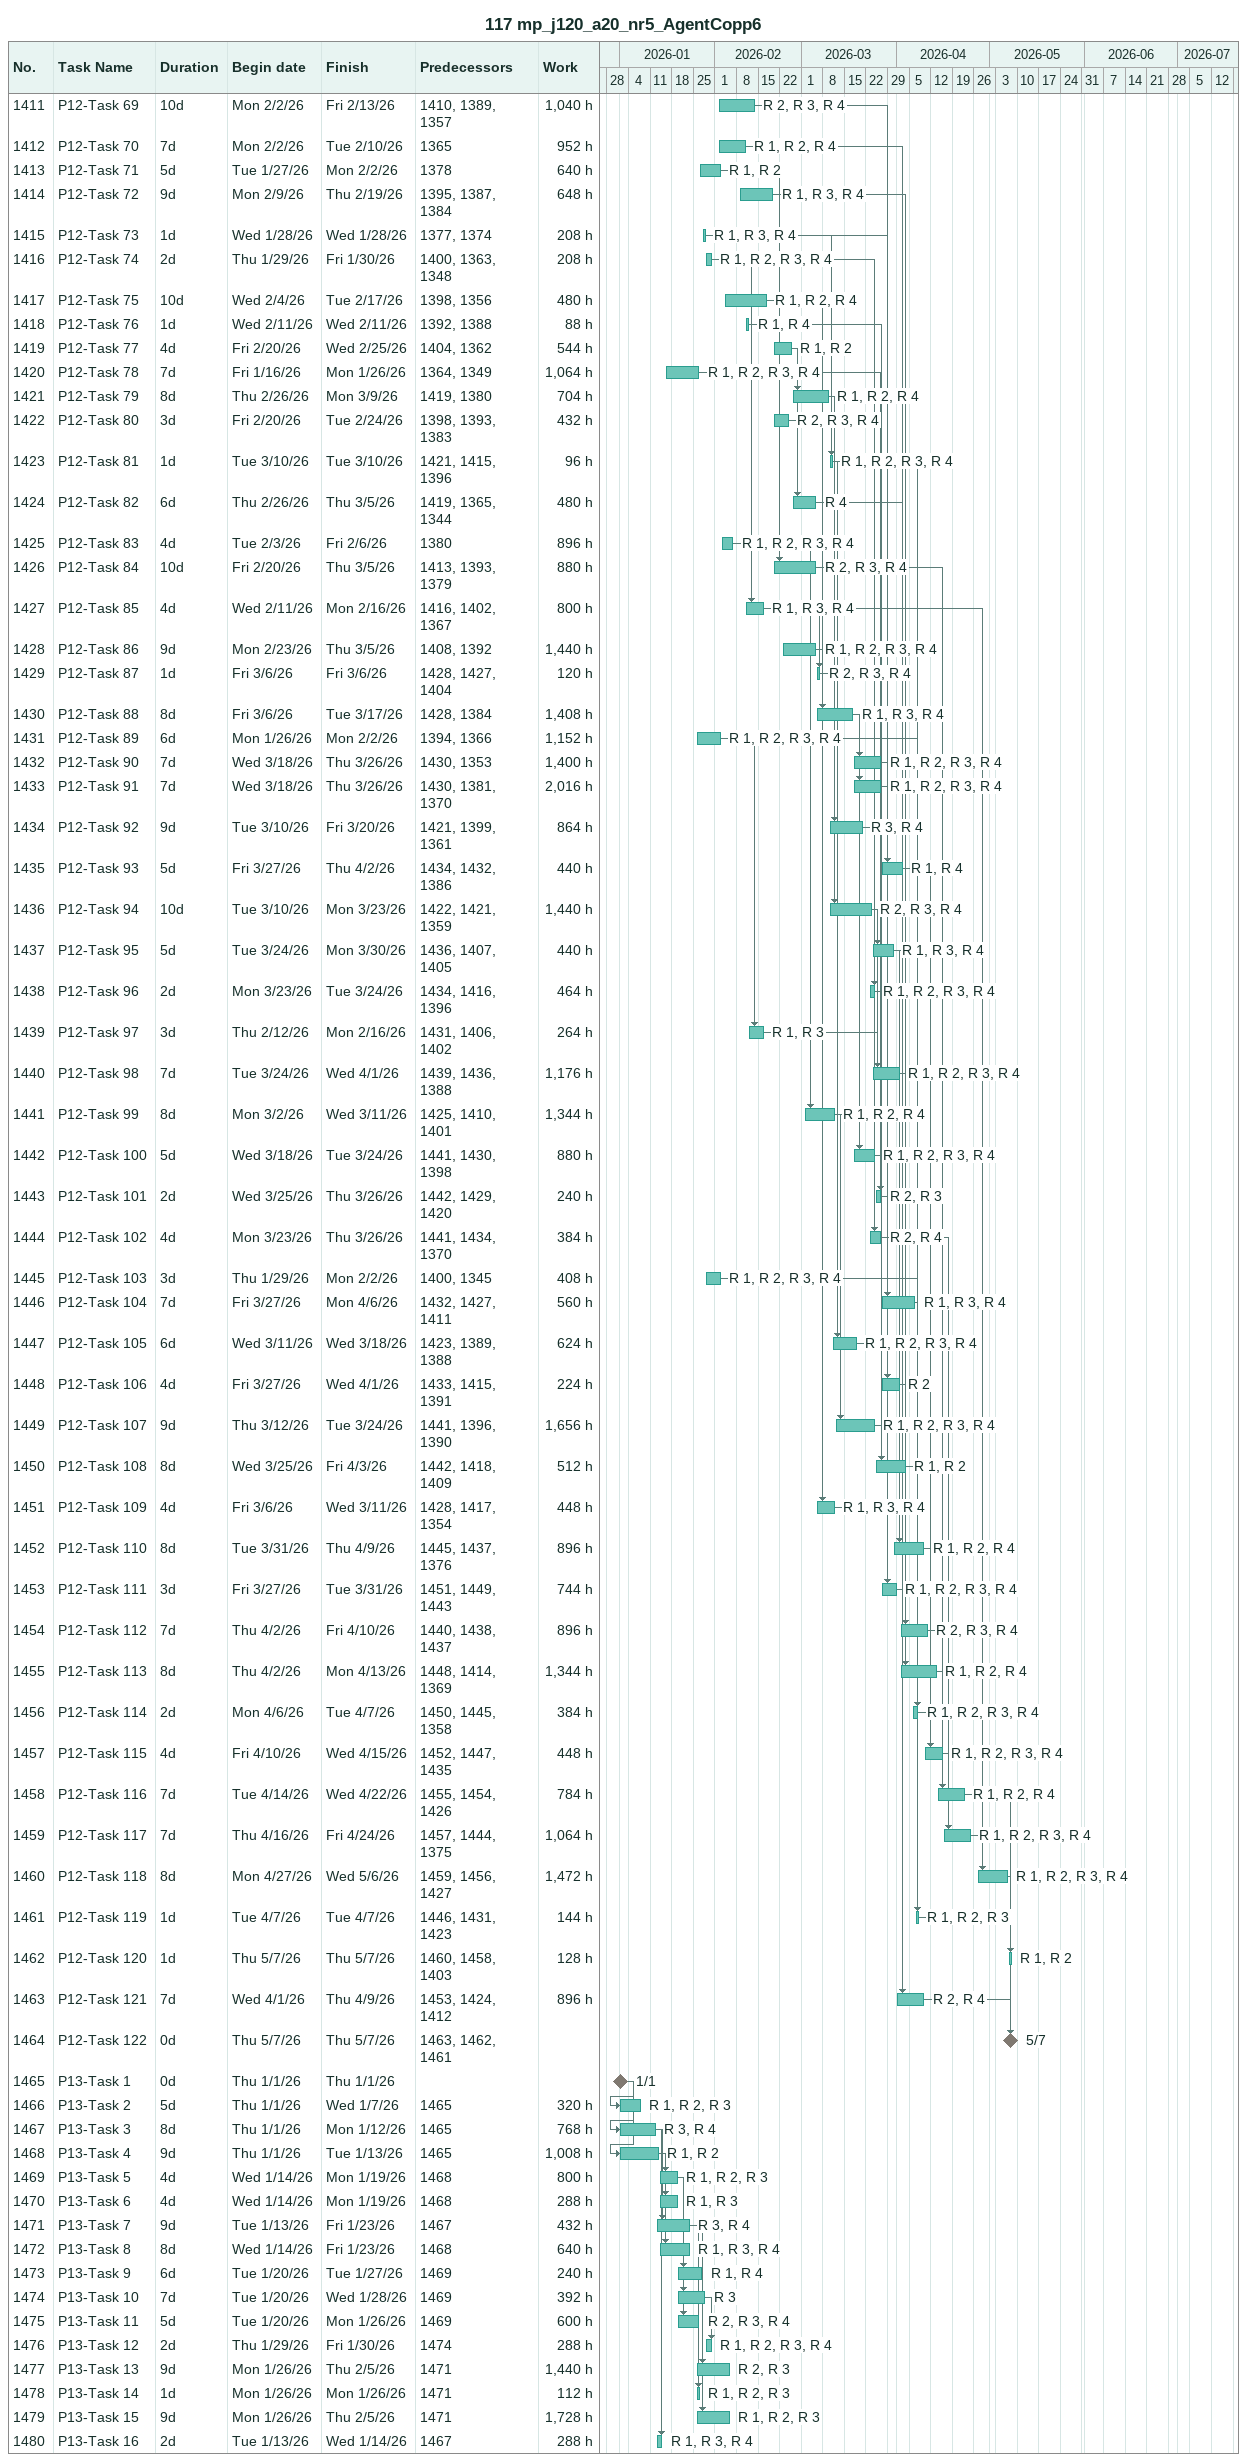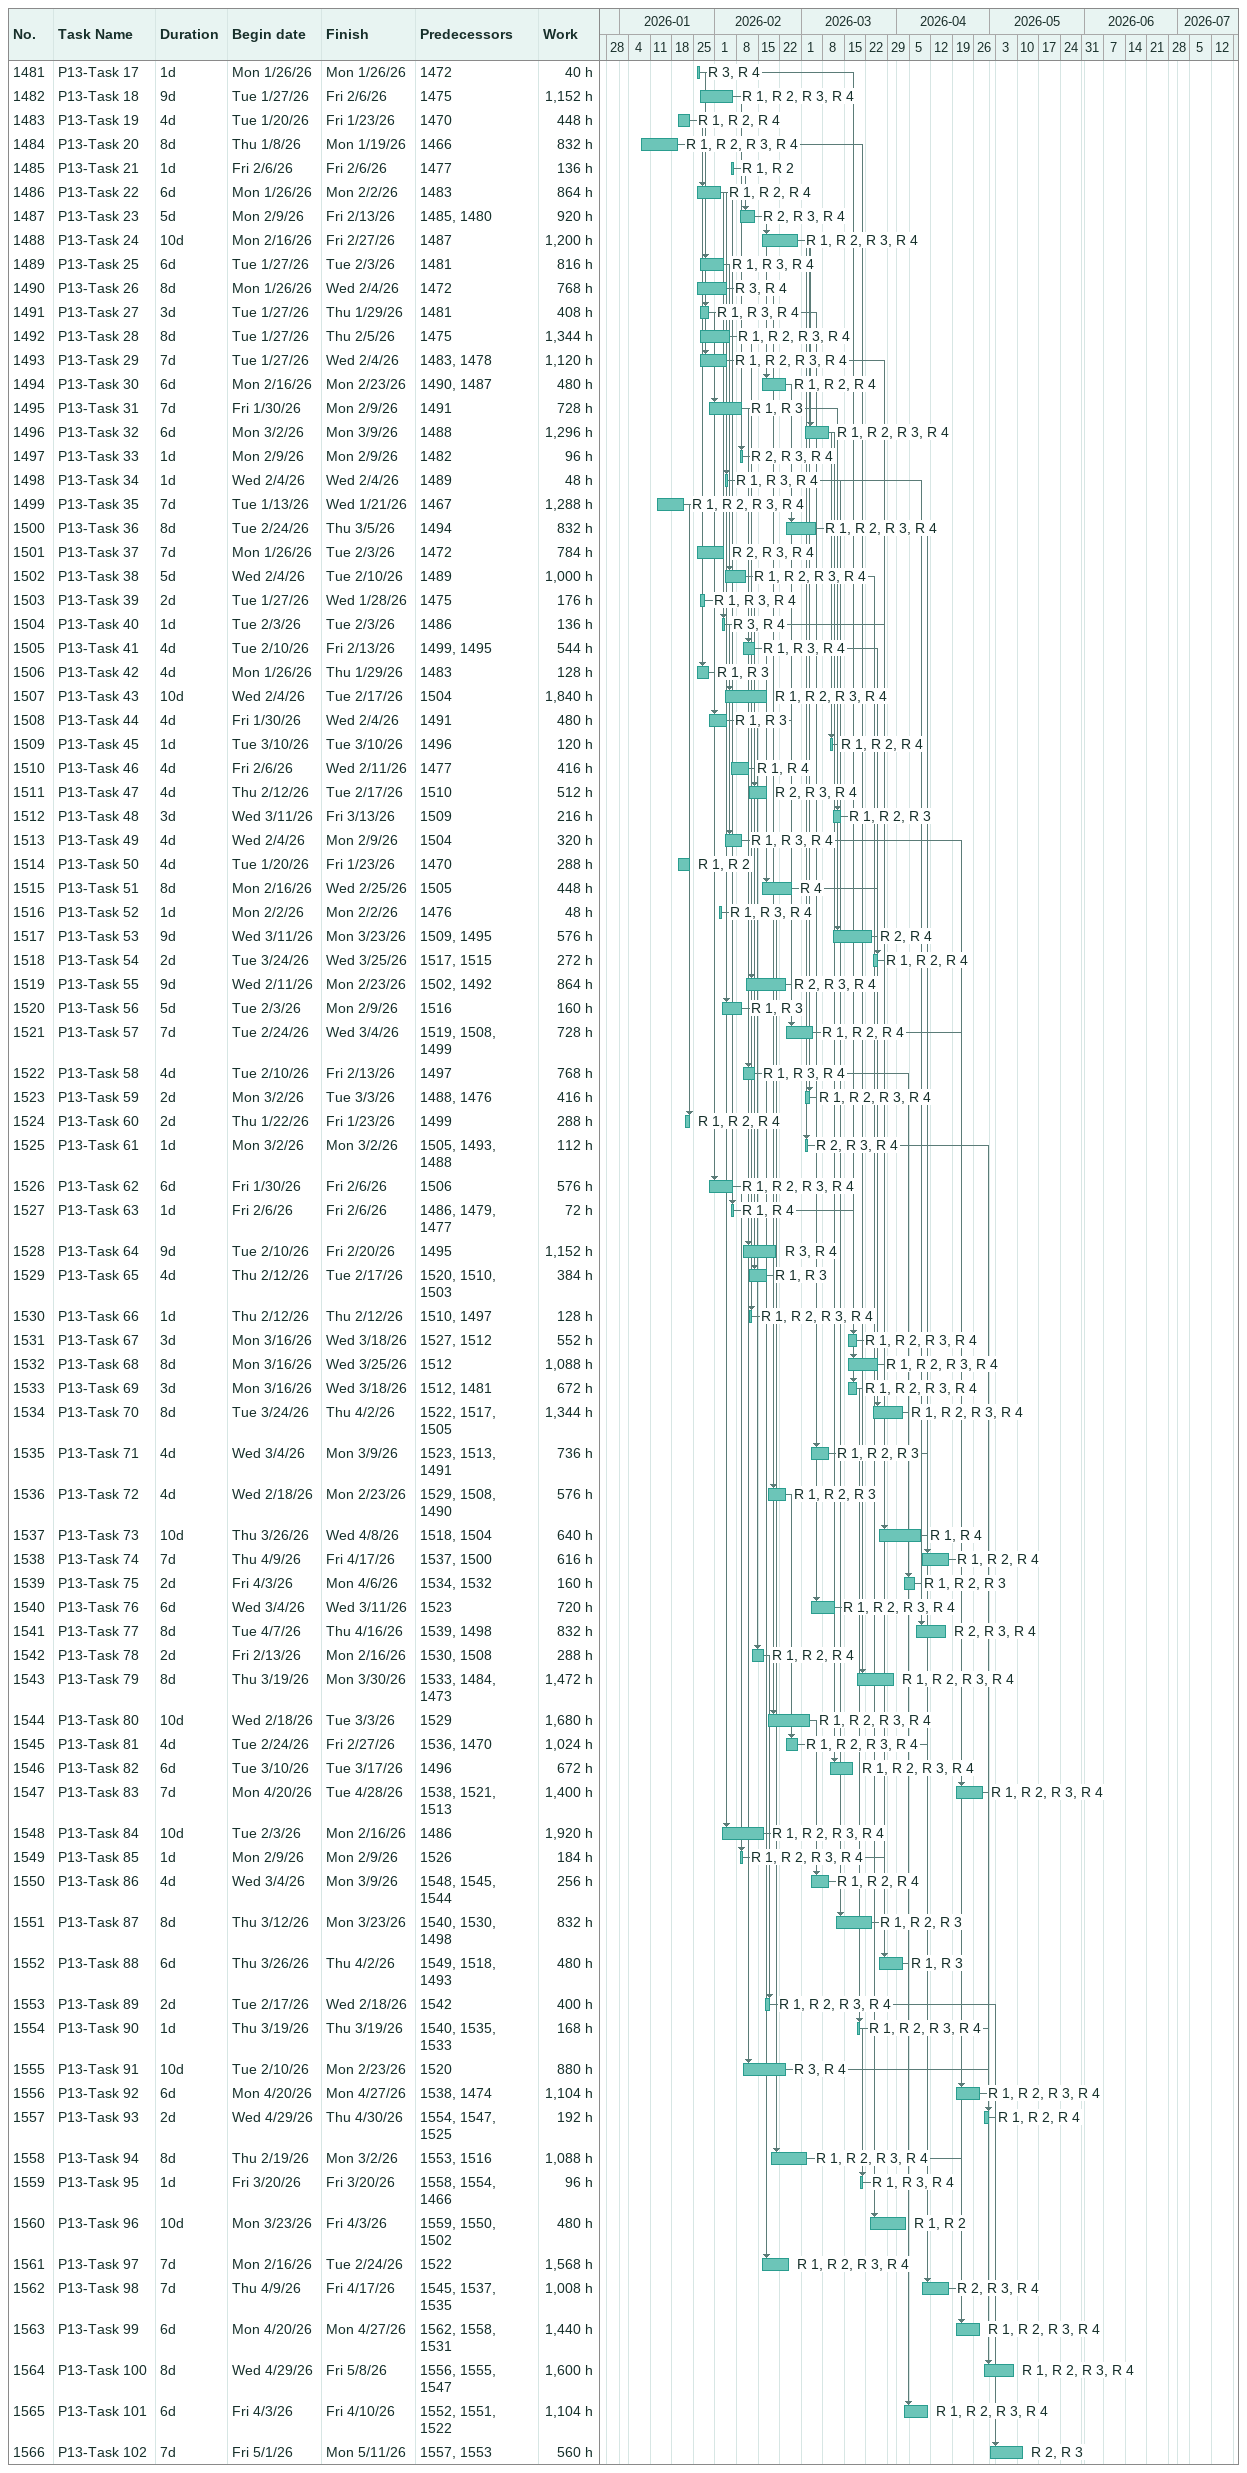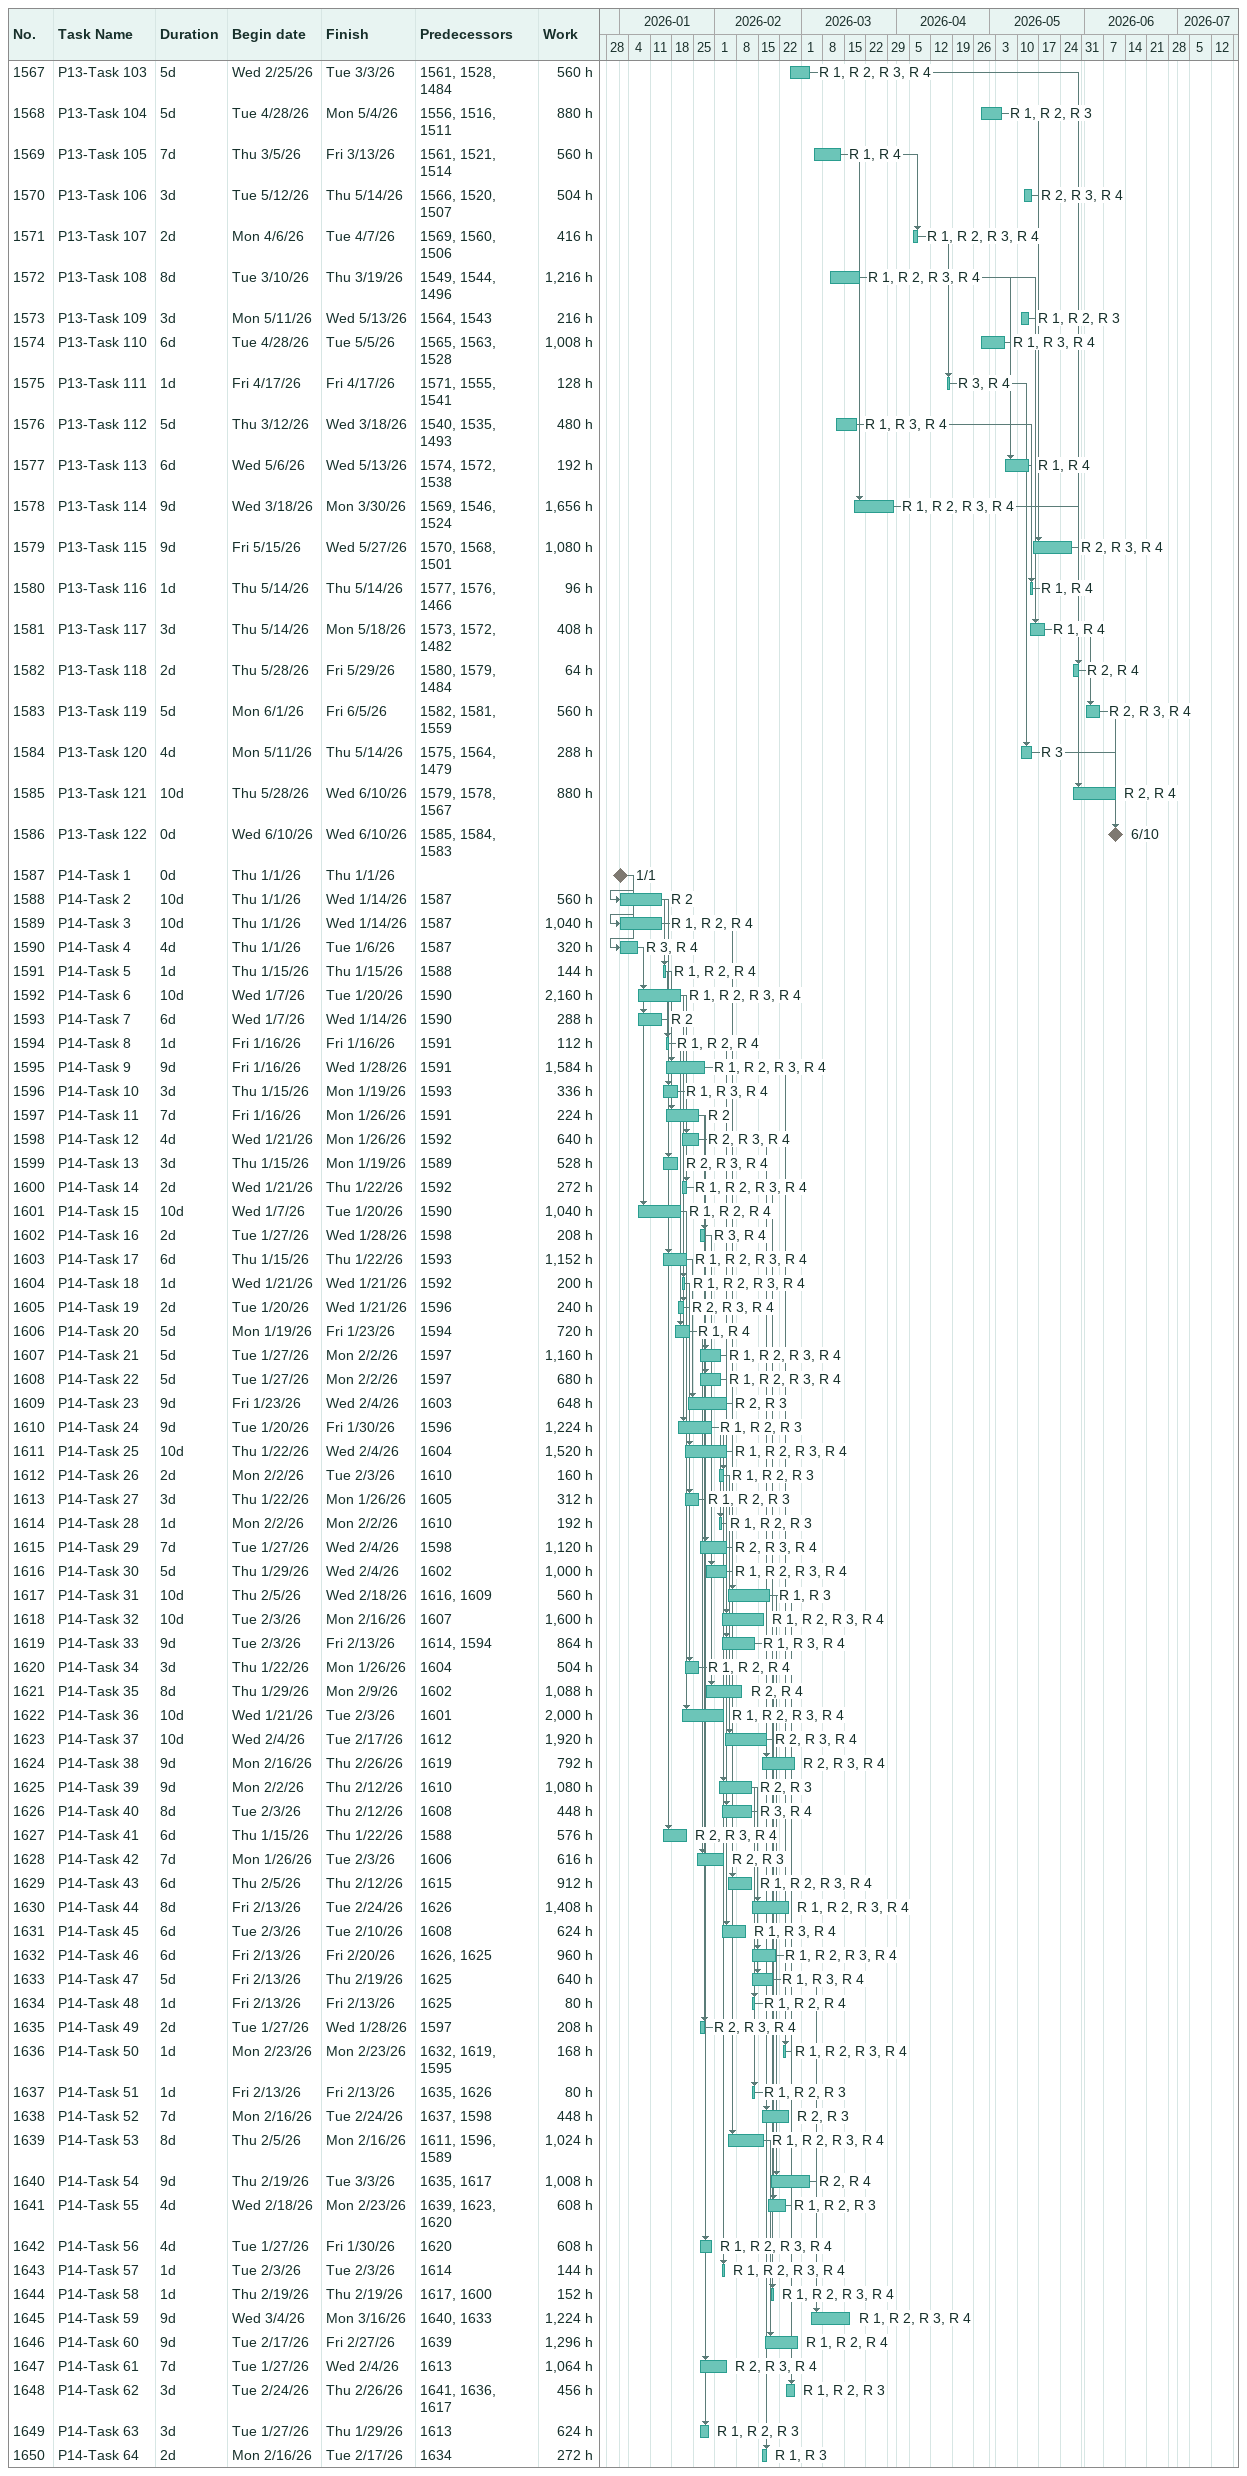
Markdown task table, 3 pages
117 mp_j120_a20_nr5_AgentCopp6

| ID | Task | Duration | Start | Finish | Predecessors | Resources | Work (h) |
|---|---|---|---|---|---|---|---|
| 1411 | P12-Task 69 | 10d | 2026-02-02 | 2026-02-13 | 1410, 1389, 1357 | R 2, R 3, R 4 | 1040 |
| 1412 | P12-Task 70 | 7d | 2026-02-02 | 2026-02-10 | 1365 | R 1, R 2, R 4 | 952 |
| 1413 | P12-Task 71 | 5d | 2026-01-27 | 2026-02-02 | 1378 | R 1, R 2 | 640 |
| 1414 | P12-Task 72 | 9d | 2026-02-09 | 2026-02-19 | 1395, 1387, 1384 | R 1, R 3, R 4 | 648 |
| 1415 | P12-Task 73 | 1d | 2026-01-28 | 2026-01-28 | 1377, 1374 | R 1, R 3, R 4 | 208 |
| 1416 | P12-Task 74 | 2d | 2026-01-29 | 2026-01-30 | 1400, 1363, 1348 | R 1, R 2, R 3, R 4 | 208 |
| 1417 | P12-Task 75 | 10d | 2026-02-04 | 2026-02-17 | 1398, 1356 | R 1, R 2, R 4 | 480 |
| 1418 | P12-Task 76 | 1d | 2026-02-11 | 2026-02-11 | 1392, 1388 | R 1, R 4 | 88 |
| 1419 | P12-Task 77 | 4d | 2026-02-20 | 2026-02-25 | 1404, 1362 | R 1, R 2 | 544 |
| 1420 | P12-Task 78 | 7d | 2026-01-16 | 2026-01-26 | 1364, 1349 | R 1, R 2, R 3, R 4 | 1064 |
| 1421 | P12-Task 79 | 8d | 2026-02-26 | 2026-03-09 | 1419, 1380 | R 1, R 2, R 4 | 704 |
| 1422 | P12-Task 80 | 3d | 2026-02-20 | 2026-02-24 | 1398, 1393, 1383 | R 2, R 3, R 4 | 432 |
| 1423 | P12-Task 81 | 1d | 2026-03-10 | 2026-03-10 | 1421, 1415, 1396 | R 1, R 2, R 3, R 4 | 96 |
| 1424 | P12-Task 82 | 6d | 2026-02-26 | 2026-03-05 | 1419, 1365, 1344 | R 4 | 480 |
| 1425 | P12-Task 83 | 4d | 2026-02-03 | 2026-02-06 | 1380 | R 1, R 2, R 3, R 4 | 896 |
| 1426 | P12-Task 84 | 10d | 2026-02-20 | 2026-03-05 | 1413, 1393, 1379 | R 2, R 3, R 4 | 880 |
| 1427 | P12-Task 85 | 4d | 2026-02-11 | 2026-02-16 | 1416, 1402, 1367 | R 1, R 3, R 4 | 800 |
| 1428 | P12-Task 86 | 9d | 2026-02-23 | 2026-03-05 | 1408, 1392 | R 1, R 2, R 3, R 4 | 1440 |
| 1429 | P12-Task 87 | 1d | 2026-03-06 | 2026-03-06 | 1428, 1427, 1404 | R 2, R 3, R 4 | 120 |
| 1430 | P12-Task 88 | 8d | 2026-03-06 | 2026-03-17 | 1428, 1384 | R 1, R 3, R 4 | 1408 |
| 1431 | P12-Task 89 | 6d | 2026-01-26 | 2026-02-02 | 1394, 1366 | R 1, R 2, R 3, R 4 | 1152 |
| 1432 | P12-Task 90 | 7d | 2026-03-18 | 2026-03-26 | 1430, 1353 | R 1, R 2, R 3, R 4 | 1400 |
| 1433 | P12-Task 91 | 7d | 2026-03-18 | 2026-03-26 | 1430, 1381, 1370 | R 1, R 2, R 3, R 4 | 2016 |
| 1434 | P12-Task 92 | 9d | 2026-03-10 | 2026-03-20 | 1421, 1399, 1361 | R 3, R 4 | 864 |
| 1435 | P12-Task 93 | 5d | 2026-03-27 | 2026-04-02 | 1434, 1432, 1386 | R 1, R 4 | 440 |
| 1436 | P12-Task 94 | 10d | 2026-03-10 | 2026-03-23 | 1422, 1421, 1359 | R 2, R 3, R 4 | 1440 |
| 1437 | P12-Task 95 | 5d | 2026-03-24 | 2026-03-30 | 1436, 1407, 1405 | R 1, R 3, R 4 | 440 |
| 1438 | P12-Task 96 | 2d | 2026-03-23 | 2026-03-24 | 1434, 1416, 1396 | R 1, R 2, R 3, R 4 | 464 |
| 1439 | P12-Task 97 | 3d | 2026-02-12 | 2026-02-16 | 1431, 1406, 1402 | R 1, R 3 | 264 |
| 1440 | P12-Task 98 | 7d | 2026-03-24 | 2026-04-01 | 1439, 1436, 1388 | R 1, R 2, R 3, R 4 | 1176 |
| 1441 | P12-Task 99 | 8d | 2026-03-02 | 2026-03-11 | 1425, 1410, 1401 | R 1, R 2, R 4 | 1344 |
| 1442 | P12-Task 100 | 5d | 2026-03-18 | 2026-03-24 | 1441, 1430, 1398 | R 1, R 2, R 3, R 4 | 880 |
| 1443 | P12-Task 101 | 2d | 2026-03-25 | 2026-03-26 | 1442, 1429, 1420 | R 2, R 3 | 240 |
| 1444 | P12-Task 102 | 4d | 2026-03-23 | 2026-03-26 | 1441, 1434, 1370 | R 2, R 4 | 384 |
| 1445 | P12-Task 103 | 3d | 2026-01-29 | 2026-02-02 | 1400, 1345 | R 1, R 2, R 3, R 4 | 408 |
| 1446 | P12-Task 104 | 7d | 2026-03-27 | 2026-04-06 | 1432, 1427, 1411 | R 1, R 3, R 4 | 560 |
| 1447 | P12-Task 105 | 6d | 2026-03-11 | 2026-03-18 | 1423, 1389, 1388 | R 1, R 2, R 3, R 4 | 624 |
| 1448 | P12-Task 106 | 4d | 2026-03-27 | 2026-04-01 | 1433, 1415, 1391 | R 2 | 224 |
| 1449 | P12-Task 107 | 9d | 2026-03-12 | 2026-03-24 | 1441, 1396, 1390 | R 1, R 2, R 3, R 4 | 1656 |
| 1450 | P12-Task 108 | 8d | 2026-03-25 | 2026-04-03 | 1442, 1418, 1409 | R 1, R 2 | 512 |
| 1451 | P12-Task 109 | 4d | 2026-03-06 | 2026-03-11 | 1428, 1417, 1354 | R 1, R 3, R 4 | 448 |
| 1452 | P12-Task 110 | 8d | 2026-03-31 | 2026-04-09 | 1445, 1437, 1376 | R 1, R 2, R 4 | 896 |
| 1453 | P12-Task 111 | 3d | 2026-03-27 | 2026-03-31 | 1451, 1449, 1443 | R 1, R 2, R 3, R 4 | 744 |
| 1454 | P12-Task 112 | 7d | 2026-04-02 | 2026-04-10 | 1440, 1438, 1437 | R 2, R 3, R 4 | 896 |
| 1455 | P12-Task 113 | 8d | 2026-04-02 | 2026-04-13 | 1448, 1414, 1369 | R 1, R 2, R 4 | 1344 |
| 1456 | P12-Task 114 | 2d | 2026-04-06 | 2026-04-07 | 1450, 1445, 1358 | R 1, R 2, R 3, R 4 | 384 |
| 1457 | P12-Task 115 | 4d | 2026-04-10 | 2026-04-15 | 1452, 1447, 1435 | R 1, R 2, R 3, R 4 | 448 |
| 1458 | P12-Task 116 | 7d | 2026-04-14 | 2026-04-22 | 1455, 1454, 1426 | R 1, R 2, R 4 | 784 |
| 1459 | P12-Task 117 | 7d | 2026-04-16 | 2026-04-24 | 1457, 1444, 1375 | R 1, R 2, R 3, R 4 | 1064 |
| 1460 | P12-Task 118 | 8d | 2026-04-27 | 2026-05-06 | 1459, 1456, 1427 | R 1, R 2, R 3, R 4 | 1472 |
| 1461 | P12-Task 119 | 1d | 2026-04-07 | 2026-04-07 | 1446, 1431, 1423 | R 1, R 2, R 3 | 144 |
| 1462 | P12-Task 120 | 1d | 2026-05-07 | 2026-05-07 | 1460, 1458, 1403 | R 1, R 2 | 128 |
| 1463 | P12-Task 121 | 7d | 2026-04-01 | 2026-04-09 | 1453, 1424, 1412 | R 2, R 4 | 896 |
| 1464 | P12-Task 122 | 0d | 2026-05-07 | 2026-05-07 | 1463, 1462, 1461 |  |  |
| 1465 | P13-Task 1 | 0d | 2026-01-01 | 2026-01-01 |  |  |  |
| 1466 | P13-Task 2 | 5d | 2026-01-01 | 2026-01-07 | 1465 | R 1, R 2, R 3 | 320 |
| 1467 | P13-Task 3 | 8d | 2026-01-01 | 2026-01-12 | 1465 | R 3, R 4 | 768 |
| 1468 | P13-Task 4 | 9d | 2026-01-01 | 2026-01-13 | 1465 | R 1, R 2 | 1008 |
| 1469 | P13-Task 5 | 4d | 2026-01-14 | 2026-01-19 | 1468 | R 1, R 2, R 3 | 800 |
| 1470 | P13-Task 6 | 4d | 2026-01-14 | 2026-01-19 | 1468 | R 1, R 3 | 288 |
| 1471 | P13-Task 7 | 9d | 2026-01-13 | 2026-01-23 | 1467 | R 3, R 4 | 432 |
| 1472 | P13-Task 8 | 8d | 2026-01-14 | 2026-01-23 | 1468 | R 1, R 3, R 4 | 640 |
| 1473 | P13-Task 9 | 6d | 2026-01-20 | 2026-01-27 | 1469 | R 1, R 4 | 240 |
| 1474 | P13-Task 10 | 7d | 2026-01-20 | 2026-01-28 | 1469 | R 3 | 392 |
| 1475 | P13-Task 11 | 5d | 2026-01-20 | 2026-01-26 | 1469 | R 2, R 3, R 4 | 600 |
| 1476 | P13-Task 12 | 2d | 2026-01-29 | 2026-01-30 | 1474 | R 1, R 2, R 3, R 4 | 288 |
| 1477 | P13-Task 13 | 9d | 2026-01-26 | 2026-02-05 | 1471 | R 2, R 3 | 1440 |
| 1478 | P13-Task 14 | 1d | 2026-01-26 | 2026-01-26 | 1471 | R 1, R 2, R 3 | 112 |
| 1479 | P13-Task 15 | 9d | 2026-01-26 | 2026-02-05 | 1471 | R 1, R 2, R 3 | 1728 |
| 1480 | P13-Task 16 | 2d | 2026-01-13 | 2026-01-14 | 1467 | R 1, R 3, R 4 | 288 |
| 1481 | P13-Task 17 | 1d | 2026-01-26 | 2026-01-26 | 1472 | R 3, R 4 | 40 |
| 1482 | P13-Task 18 | 9d | 2026-01-27 | 2026-02-06 | 1475 | R 1, R 2, R 3, R 4 | 1152 |
| 1483 | P13-Task 19 | 4d | 2026-01-20 | 2026-01-23 | 1470 | R 1, R 2, R 4 | 448 |
| 1484 | P13-Task 20 | 8d | 2026-01-08 | 2026-01-19 | 1466 | R 1, R 2, R 3, R 4 | 832 |
| 1485 | P13-Task 21 | 1d | 2026-02-06 | 2026-02-06 | 1477 | R 1, R 2 | 136 |
| 1486 | P13-Task 22 | 6d | 2026-01-26 | 2026-02-02 | 1483 | R 1, R 2, R 4 | 864 |
| 1487 | P13-Task 23 | 5d | 2026-02-09 | 2026-02-13 | 1485, 1480 | R 2, R 3, R 4 | 920 |
| 1488 | P13-Task 24 | 10d | 2026-02-16 | 2026-02-27 | 1487 | R 1, R 2, R 3, R 4 | 1200 |
| 1489 | P13-Task 25 | 6d | 2026-01-27 | 2026-02-03 | 1481 | R 1, R 3, R 4 | 816 |
| 1490 | P13-Task 26 | 8d | 2026-01-26 | 2026-02-04 | 1472 | R 3, R 4 | 768 |
| 1491 | P13-Task 27 | 3d | 2026-01-27 | 2026-01-29 | 1481 | R 1, R 3, R 4 | 408 |
| 1492 | P13-Task 28 | 8d | 2026-01-27 | 2026-02-05 | 1475 | R 1, R 2, R 3, R 4 | 1344 |
| 1493 | P13-Task 29 | 7d | 2026-01-27 | 2026-02-04 | 1483, 1478 | R 1, R 2, R 3, R 4 | 1120 |
| 1494 | P13-Task 30 | 6d | 2026-02-16 | 2026-02-23 | 1490, 1487 | R 1, R 2, R 4 | 480 |
| 1495 | P13-Task 31 | 7d | 2026-01-30 | 2026-02-09 | 1491 | R 1, R 3 | 728 |
| 1496 | P13-Task 32 | 6d | 2026-03-02 | 2026-03-09 | 1488 | R 1, R 2, R 3, R 4 | 1296 |
| 1497 | P13-Task 33 | 1d | 2026-02-09 | 2026-02-09 | 1482 | R 2, R 3, R 4 | 96 |
| 1498 | P13-Task 34 | 1d | 2026-02-04 | 2026-02-04 | 1489 | R 1, R 3, R 4 | 48 |
| 1499 | P13-Task 35 | 7d | 2026-01-13 | 2026-01-21 | 1467 | R 1, R 2, R 3, R 4 | 1288 |
| 1500 | P13-Task 36 | 8d | 2026-02-24 | 2026-03-05 | 1494 | R 1, R 2, R 3, R 4 | 832 |
| 1501 | P13-Task 37 | 7d | 2026-01-26 | 2026-02-03 | 1472 | R 2, R 3, R 4 | 784 |
| 1502 | P13-Task 38 | 5d | 2026-02-04 | 2026-02-10 | 1489 | R 1, R 2, R 3, R 4 | 1000 |
| 1503 | P13-Task 39 | 2d | 2026-01-27 | 2026-01-28 | 1475 | R 1, R 3, R 4 | 176 |
| 1504 | P13-Task 40 | 1d | 2026-02-03 | 2026-02-03 | 1486 | R 3, R 4 | 136 |
| 1505 | P13-Task 41 | 4d | 2026-02-10 | 2026-02-13 | 1499, 1495 | R 1, R 3, R 4 | 544 |
| 1506 | P13-Task 42 | 4d | 2026-01-26 | 2026-01-29 | 1483 | R 1, R 3 | 128 |
| 1507 | P13-Task 43 | 10d | 2026-02-04 | 2026-02-17 | 1504 | R 1, R 2, R 3, R 4 | 1840 |
| 1508 | P13-Task 44 | 4d | 2026-01-30 | 2026-02-04 | 1491 | R 1, R 3 | 480 |
| 1509 | P13-Task 45 | 1d | 2026-03-10 | 2026-03-10 | 1496 | R 1, R 2, R 4 | 120 |
| 1510 | P13-Task 46 | 4d | 2026-02-06 | 2026-02-11 | 1477 | R 1, R 4 | 416 |
| 1511 | P13-Task 47 | 4d | 2026-02-12 | 2026-02-17 | 1510 | R 2, R 3, R 4 | 512 |
| 1512 | P13-Task 48 | 3d | 2026-03-11 | 2026-03-13 | 1509 | R 1, R 2, R 3 | 216 |
| 1513 | P13-Task 49 | 4d | 2026-02-04 | 2026-02-09 | 1504 | R 1, R 3, R 4 | 320 |
| 1514 | P13-Task 50 | 4d | 2026-01-20 | 2026-01-23 | 1470 | R 1, R 2 | 288 |
| 1515 | P13-Task 51 | 8d | 2026-02-16 | 2026-02-25 | 1505 | R 4 | 448 |
| 1516 | P13-Task 52 | 1d | 2026-02-02 | 2026-02-02 | 1476 | R 1, R 3, R 4 | 48 |
| 1517 | P13-Task 53 | 9d | 2026-03-11 | 2026-03-23 | 1509, 1495 | R 2, R 4 | 576 |
| 1518 | P13-Task 54 | 2d | 2026-03-24 | 2026-03-25 | 1517, 1515 | R 1, R 2, R 4 | 272 |
| 1519 | P13-Task 55 | 9d | 2026-02-11 | 2026-02-23 | 1502, 1492 | R 2, R 3, R 4 | 864 |
| 1520 | P13-Task 56 | 5d | 2026-02-03 | 2026-02-09 | 1516 | R 1, R 3 | 160 |
| 1521 | P13-Task 57 | 7d | 2026-02-24 | 2026-03-04 | 1519, 1508, 1499 | R 1, R 2, R 4 | 728 |
| 1522 | P13-Task 58 | 4d | 2026-02-10 | 2026-02-13 | 1497 | R 1, R 3, R 4 | 768 |
| 1523 | P13-Task 59 | 2d | 2026-03-02 | 2026-03-03 | 1488, 1476 | R 1, R 2, R 3, R 4 | 416 |
| 1524 | P13-Task 60 | 2d | 2026-01-22 | 2026-01-23 | 1499 | R 1, R 2, R 4 | 288 |
| 1525 | P13-Task 61 | 1d | 2026-03-02 | 2026-03-02 | 1505, 1493, 1488 | R 2, R 3, R 4 | 112 |
| 1526 | P13-Task 62 | 6d | 2026-01-30 | 2026-02-06 | 1506 | R 1, R 2, R 3, R 4 | 576 |
| 1527 | P13-Task 63 | 1d | 2026-02-06 | 2026-02-06 | 1486, 1479, 1477 | R 1, R 4 | 72 |
| 1528 | P13-Task 64 | 9d | 2026-02-10 | 2026-02-20 | 1495 | R 3, R 4 | 1152 |
| 1529 | P13-Task 65 | 4d | 2026-02-12 | 2026-02-17 | 1520, 1510, 1503 | R 1, R 3 | 384 |
| 1530 | P13-Task 66 | 1d | 2026-02-12 | 2026-02-12 | 1510, 1497 | R 1, R 2, R 3, R 4 | 128 |
| 1531 | P13-Task 67 | 3d | 2026-03-16 | 2026-03-18 | 1527, 1512 | R 1, R 2, R 3, R 4 | 552 |
| 1532 | P13-Task 68 | 8d | 2026-03-16 | 2026-03-25 | 1512 | R 1, R 2, R 3, R 4 | 1088 |
| 1533 | P13-Task 69 | 3d | 2026-03-16 | 2026-03-18 | 1512, 1481 | R 1, R 2, R 3, R 4 | 672 |
| 1534 | P13-Task 70 | 8d | 2026-03-24 | 2026-04-02 | 1522, 1517, 1505 | R 1, R 2, R 3, R 4 | 1344 |
| 1535 | P13-Task 71 | 4d | 2026-03-04 | 2026-03-09 | 1523, 1513, 1491 | R 1, R 2, R 3 | 736 |
| 1536 | P13-Task 72 | 4d | 2026-02-18 | 2026-02-23 | 1529, 1508, 1490 | R 1, R 2, R 3 | 576 |
| 1537 | P13-Task 73 | 10d | 2026-03-26 | 2026-04-08 | 1518, 1504 | R 1, R 4 | 640 |
| 1538 | P13-Task 74 | 7d | 2026-04-09 | 2026-04-17 | 1537, 1500 | R 1, R 2, R 4 | 616 |
| 1539 | P13-Task 75 | 2d | 2026-04-03 | 2026-04-06 | 1534, 1532 | R 1, R 2, R 3 | 160 |
| 1540 | P13-Task 76 | 6d | 2026-03-04 | 2026-03-11 | 1523 | R 1, R 2, R 3, R 4 | 720 |
| 1541 | P13-Task 77 | 8d | 2026-04-07 | 2026-04-16 | 1539, 1498 | R 2, R 3, R 4 | 832 |
| 1542 | P13-Task 78 | 2d | 2026-02-13 | 2026-02-16 | 1530, 1508 | R 1, R 2, R 4 | 288 |
| 1543 | P13-Task 79 | 8d | 2026-03-19 | 2026-03-30 | 1533, 1484, 1473 | R 1, R 2, R 3, R 4 | 1472 |
| 1544 | P13-Task 80 | 10d | 2026-02-18 | 2026-03-03 | 1529 | R 1, R 2, R 3, R 4 | 1680 |
| 1545 | P13-Task 81 | 4d | 2026-02-24 | 2026-02-27 | 1536, 1470 | R 1, R 2, R 3, R 4 | 1024 |
| 1546 | P13-Task 82 | 6d | 2026-03-10 | 2026-03-17 | 1496 | R 1, R 2, R 3, R 4 | 672 |
| 1547 | P13-Task 83 | 7d | 2026-04-20 | 2026-04-28 | 1538, 1521, 1513 | R 1, R 2, R 3, R 4 | 1400 |
| 1548 | P13-Task 84 | 10d | 2026-02-03 | 2026-02-16 | 1486 | R 1, R 2, R 3, R 4 | 1920 |
| 1549 | P13-Task 85 | 1d | 2026-02-09 | 2026-02-09 | 1526 | R 1, R 2, R 3, R 4 | 184 |
| 1550 | P13-Task 86 | 4d | 2026-03-04 | 2026-03-09 | 1548, 1545, 1544 | R 1, R 2, R 4 | 256 |
| 1551 | P13-Task 87 | 8d | 2026-03-12 | 2026-03-23 | 1540, 1530, 1498 | R 1, R 2, R 3 | 832 |
| 1552 | P13-Task 88 | 6d | 2026-03-26 | 2026-04-02 | 1549, 1518, 1493 | R 1, R 3 | 480 |
| 1553 | P13-Task 89 | 2d | 2026-02-17 | 2026-02-18 | 1542 | R 1, R 2, R 3, R 4 | 400 |
| 1554 | P13-Task 90 | 1d | 2026-03-19 | 2026-03-19 | 1540, 1535, 1533 | R 1, R 2, R 3, R 4 | 168 |
| 1555 | P13-Task 91 | 10d | 2026-02-10 | 2026-02-23 | 1520 | R 3, R 4 | 880 |
| 1556 | P13-Task 92 | 6d | 2026-04-20 | 2026-04-27 | 1538, 1474 | R 1, R 2, R 3, R 4 | 1104 |
| 1557 | P13-Task 93 | 2d | 2026-04-29 | 2026-04-30 | 1554, 1547, 1525 | R 1, R 2, R 4 | 192 |
| 1558 | P13-Task 94 | 8d | 2026-02-19 | 2026-03-02 | 1553, 1516 | R 1, R 2, R 3, R 4 | 1088 |
| 1559 | P13-Task 95 | 1d | 2026-03-20 | 2026-03-20 | 1558, 1554, 1466 | R 1, R 3, R 4 | 96 |
| 1560 | P13-Task 96 | 10d | 2026-03-23 | 2026-04-03 | 1559, 1550, 1502 | R 1, R 2 | 480 |
| 1561 | P13-Task 97 | 7d | 2026-02-16 | 2026-02-24 | 1522 | R 1, R 2, R 3, R 4 | 1568 |
| 1562 | P13-Task 98 | 7d | 2026-04-09 | 2026-04-17 | 1545, 1537, 1535 | R 2, R 3, R 4 | 1008 |
| 1563 | P13-Task 99 | 6d | 2026-04-20 | 2026-04-27 | 1562, 1558, 1531 | R 1, R 2, R 3, R 4 | 1440 |
| 1564 | P13-Task 100 | 8d | 2026-04-29 | 2026-05-08 | 1556, 1555, 1547 | R 1, R 2, R 3, R 4 | 1600 |
| 1565 | P13-Task 101 | 6d | 2026-04-03 | 2026-04-10 | 1552, 1551, 1522 | R 1, R 2, R 3, R 4 | 1104 |
| 1566 | P13-Task 102 | 7d | 2026-05-01 | 2026-05-11 | 1557, 1553 | R 2, R 3 | 560 |
| 1567 | P13-Task 103 | 5d | 2026-02-25 | 2026-03-03 | 1561, 1528, 1484 | R 1, R 2, R 3, R 4 | 560 |
| 1568 | P13-Task 104 | 5d | 2026-04-28 | 2026-05-04 | 1556, 1516, 1511 | R 1, R 2, R 3 | 880 |
| 1569 | P13-Task 105 | 7d | 2026-03-05 | 2026-03-13 | 1561, 1521, 1514 | R 1, R 4 | 560 |
| 1570 | P13-Task 106 | 3d | 2026-05-12 | 2026-05-14 | 1566, 1520, 1507 | R 2, R 3, R 4 | 504 |
| 1571 | P13-Task 107 | 2d | 2026-04-06 | 2026-04-07 | 1569, 1560, 1506 | R 1, R 2, R 3, R 4 | 416 |
| 1572 | P13-Task 108 | 8d | 2026-03-10 | 2026-03-19 | 1549, 1544, 1496 | R 1, R 2, R 3, R 4 | 1216 |
| 1573 | P13-Task 109 | 3d | 2026-05-11 | 2026-05-13 | 1564, 1543 | R 1, R 2, R 3 | 216 |
| 1574 | P13-Task 110 | 6d | 2026-04-28 | 2026-05-05 | 1565, 1563, 1528 | R 1, R 3, R 4 | 1008 |
| 1575 | P13-Task 111 | 1d | 2026-04-17 | 2026-04-17 | 1571, 1555, 1541 | R 3, R 4 | 128 |
| 1576 | P13-Task 112 | 5d | 2026-03-12 | 2026-03-18 | 1540, 1535, 1493 | R 1, R 3, R 4 | 480 |
| 1577 | P13-Task 113 | 6d | 2026-05-06 | 2026-05-13 | 1574, 1572, 1538 | R 1, R 4 | 192 |
| 1578 | P13-Task 114 | 9d | 2026-03-18 | 2026-03-30 | 1569, 1546, 1524 | R 1, R 2, R 3, R 4 | 1656 |
| 1579 | P13-Task 115 | 9d | 2026-05-15 | 2026-05-27 | 1570, 1568, 1501 | R 2, R 3, R 4 | 1080 |
| 1580 | P13-Task 116 | 1d | 2026-05-14 | 2026-05-14 | 1577, 1576, 1466 | R 1, R 4 | 96 |
| 1581 | P13-Task 117 | 3d | 2026-05-14 | 2026-05-18 | 1573, 1572, 1482 | R 1, R 4 | 408 |
| 1582 | P13-Task 118 | 2d | 2026-05-28 | 2026-05-29 | 1580, 1579, 1484 | R 2, R 4 | 64 |
| 1583 | P13-Task 119 | 5d | 2026-06-01 | 2026-06-05 | 1582, 1581, 1559 | R 2, R 3, R 4 | 560 |
| 1584 | P13-Task 120 | 4d | 2026-05-11 | 2026-05-14 | 1575, 1564, 1479 | R 3 | 288 |
| 1585 | P13-Task 121 | 10d | 2026-05-28 | 2026-06-10 | 1579, 1578, 1567 | R 2, R 4 | 880 |
| 1586 | P13-Task 122 | 0d | 2026-06-10 | 2026-06-10 | 1585, 1584, 1583 |  |  |
| 1587 | P14-Task 1 | 0d | 2026-01-01 | 2026-01-01 |  |  |  |
| 1588 | P14-Task 2 | 10d | 2026-01-01 | 2026-01-14 | 1587 | R 2 | 560 |
| 1589 | P14-Task 3 | 10d | 2026-01-01 | 2026-01-14 | 1587 | R 1, R 2, R 4 | 1040 |
| 1590 | P14-Task 4 | 4d | 2026-01-01 | 2026-01-06 | 1587 | R 3, R 4 | 320 |
| 1591 | P14-Task 5 | 1d | 2026-01-15 | 2026-01-15 | 1588 | R 1, R 2, R 4 | 144 |
| 1592 | P14-Task 6 | 10d | 2026-01-07 | 2026-01-20 | 1590 | R 1, R 2, R 3, R 4 | 2160 |
| 1593 | P14-Task 7 | 6d | 2026-01-07 | 2026-01-14 | 1590 | R 2 | 288 |
| 1594 | P14-Task 8 | 1d | 2026-01-16 | 2026-01-16 | 1591 | R 1, R 2, R 4 | 112 |
| 1595 | P14-Task 9 | 9d | 2026-01-16 | 2026-01-28 | 1591 | R 1, R 2, R 3, R 4 | 1584 |
| 1596 | P14-Task 10 | 3d | 2026-01-15 | 2026-01-19 | 1593 | R 1, R 3, R 4 | 336 |
| 1597 | P14-Task 11 | 7d | 2026-01-16 | 2026-01-26 | 1591 | R 2 | 224 |
| 1598 | P14-Task 12 | 4d | 2026-01-21 | 2026-01-26 | 1592 | R 2, R 3, R 4 | 640 |
| 1599 | P14-Task 13 | 3d | 2026-01-15 | 2026-01-19 | 1589 | R 2, R 3, R 4 | 528 |
| 1600 | P14-Task 14 | 2d | 2026-01-21 | 2026-01-22 | 1592 | R 1, R 2, R 3, R 4 | 272 |
| 1601 | P14-Task 15 | 10d | 2026-01-07 | 2026-01-20 | 1590 | R 1, R 2, R 4 | 1040 |
| 1602 | P14-Task 16 | 2d | 2026-01-27 | 2026-01-28 | 1598 | R 3, R 4 | 208 |
| 1603 | P14-Task 17 | 6d | 2026-01-15 | 2026-01-22 | 1593 | R 1, R 2, R 3, R 4 | 1152 |
| 1604 | P14-Task 18 | 1d | 2026-01-21 | 2026-01-21 | 1592 | R 1, R 2, R 3, R 4 | 200 |
| 1605 | P14-Task 19 | 2d | 2026-01-20 | 2026-01-21 | 1596 | R 2, R 3, R 4 | 240 |
| 1606 | P14-Task 20 | 5d | 2026-01-19 | 2026-01-23 | 1594 | R 1, R 4 | 720 |
| 1607 | P14-Task 21 | 5d | 2026-01-27 | 2026-02-02 | 1597 | R 1, R 2, R 3, R 4 | 1160 |
| 1608 | P14-Task 22 | 5d | 2026-01-27 | 2026-02-02 | 1597 | R 1, R 2, R 3, R 4 | 680 |
| 1609 | P14-Task 23 | 9d | 2026-01-23 | 2026-02-04 | 1603 | R 2, R 3 | 648 |
| 1610 | P14-Task 24 | 9d | 2026-01-20 | 2026-01-30 | 1596 | R 1, R 2, R 3 | 1224 |
| 1611 | P14-Task 25 | 10d | 2026-01-22 | 2026-02-04 | 1604 | R 1, R 2, R 3, R 4 | 1520 |
| 1612 | P14-Task 26 | 2d | 2026-02-02 | 2026-02-03 | 1610 | R 1, R 2, R 3 | 160 |
| 1613 | P14-Task 27 | 3d | 2026-01-22 | 2026-01-26 | 1605 | R 1, R 2, R 3 | 312 |
| 1614 | P14-Task 28 | 1d | 2026-02-02 | 2026-02-02 | 1610 | R 1, R 2, R 3 | 192 |
| 1615 | P14-Task 29 | 7d | 2026-01-27 | 2026-02-04 | 1598 | R 2, R 3, R 4 | 1120 |
| 1616 | P14-Task 30 | 5d | 2026-01-29 | 2026-02-04 | 1602 | R 1, R 2, R 3, R 4 | 1000 |
| 1617 | P14-Task 31 | 10d | 2026-02-05 | 2026-02-18 | 1616, 1609 | R 1, R 3 | 560 |
| 1618 | P14-Task 32 | 10d | 2026-02-03 | 2026-02-16 | 1607 | R 1, R 2, R 3, R 4 | 1600 |
| 1619 | P14-Task 33 | 9d | 2026-02-03 | 2026-02-13 | 1614, 1594 | R 1, R 3, R 4 | 864 |
| 1620 | P14-Task 34 | 3d | 2026-01-22 | 2026-01-26 | 1604 | R 1, R 2, R 4 | 504 |
| 1621 | P14-Task 35 | 8d | 2026-01-29 | 2026-02-09 | 1602 | R 2, R 4 | 1088 |
| 1622 | P14-Task 36 | 10d | 2026-01-21 | 2026-02-03 | 1601 | R 1, R 2, R 3, R 4 | 2000 |
| 1623 | P14-Task 37 | 10d | 2026-02-04 | 2026-02-17 | 1612 | R 2, R 3, R 4 | 1920 |
| 1624 | P14-Task 38 | 9d | 2026-02-16 | 2026-02-26 | 1619 | R 2, R 3, R 4 | 792 |
| 1625 | P14-Task 39 | 9d | 2026-02-02 | 2026-02-12 | 1610 | R 2, R 3 | 1080 |
| 1626 | P14-Task 40 | 8d | 2026-02-03 | 2026-02-12 | 1608 | R 3, R 4 | 448 |
| 1627 | P14-Task 41 | 6d | 2026-01-15 | 2026-01-22 | 1588 | R 2, R 3, R 4 | 576 |
| 1628 | P14-Task 42 | 7d | 2026-01-26 | 2026-02-03 | 1606 | R 2, R 3 | 616 |
| 1629 | P14-Task 43 | 6d | 2026-02-05 | 2026-02-12 | 1615 | R 1, R 2, R 3, R 4 | 912 |
| 1630 | P14-Task 44 | 8d | 2026-02-13 | 2026-02-24 | 1626 | R 1, R 2, R 3, R 4 | 1408 |
| 1631 | P14-Task 45 | 6d | 2026-02-03 | 2026-02-10 | 1608 | R 1, R 3, R 4 | 624 |
| 1632 | P14-Task 46 | 6d | 2026-02-13 | 2026-02-20 | 1626, 1625 | R 1, R 2, R 3, R 4 | 960 |
| 1633 | P14-Task 47 | 5d | 2026-02-13 | 2026-02-19 | 1625 | R 1, R 3, R 4 | 640 |
| 1634 | P14-Task 48 | 1d | 2026-02-13 | 2026-02-13 | 1625 | R 1, R 2, R 4 | 80 |
| 1635 | P14-Task 49 | 2d | 2026-01-27 | 2026-01-28 | 1597 | R 2, R 3, R 4 | 208 |
| 1636 | P14-Task 50 | 1d | 2026-02-23 | 2026-02-23 | 1632, 1619, 1595 | R 1, R 2, R 3, R 4 | 168 |
| 1637 | P14-Task 51 | 1d | 2026-02-13 | 2026-02-13 | 1635, 1626 | R 1, R 2, R 3 | 80 |
| 1638 | P14-Task 52 | 7d | 2026-02-16 | 2026-02-24 | 1637, 1598 | R 2, R 3 | 448 |
| 1639 | P14-Task 53 | 8d | 2026-02-05 | 2026-02-16 | 1611, 1596, 1589 | R 1, R 2, R 3, R 4 | 1024 |
| 1640 | P14-Task 54 | 9d | 2026-02-19 | 2026-03-03 | 1635, 1617 | R 2, R 4 | 1008 |
| 1641 | P14-Task 55 | 4d | 2026-02-18 | 2026-02-23 | 1639, 1623, 1620 | R 1, R 2, R 3 | 608 |
| 1642 | P14-Task 56 | 4d | 2026-01-27 | 2026-01-30 | 1620 | R 1, R 2, R 3, R 4 | 608 |
| 1643 | P14-Task 57 | 1d | 2026-02-03 | 2026-02-03 | 1614 | R 1, R 2, R 3, R 4 | 144 |
| 1644 | P14-Task 58 | 1d | 2026-02-19 | 2026-02-19 | 1617, 1600 | R 1, R 2, R 3, R 4 | 152 |
| 1645 | P14-Task 59 | 9d | 2026-03-04 | 2026-03-16 | 1640, 1633 | R 1, R 2, R 3, R 4 | 1224 |
| 1646 | P14-Task 60 | 9d | 2026-02-17 | 2026-02-27 | 1639 | R 1, R 2, R 4 | 1296 |
| 1647 | P14-Task 61 | 7d | 2026-01-27 | 2026-02-04 | 1613 | R 2, R 3, R 4 | 1064 |
| 1648 | P14-Task 62 | 3d | 2026-02-24 | 2026-02-26 | 1641, 1636, 1617 | R 1, R 2, R 3 | 456 |
| 1649 | P14-Task 63 | 3d | 2026-01-27 | 2026-01-29 | 1613 | R 1, R 2, R 3 | 624 |
| 1650 | P14-Task 64 | 2d | 2026-02-16 | 2026-02-17 | 1634 | R 1, R 3 | 272 |
